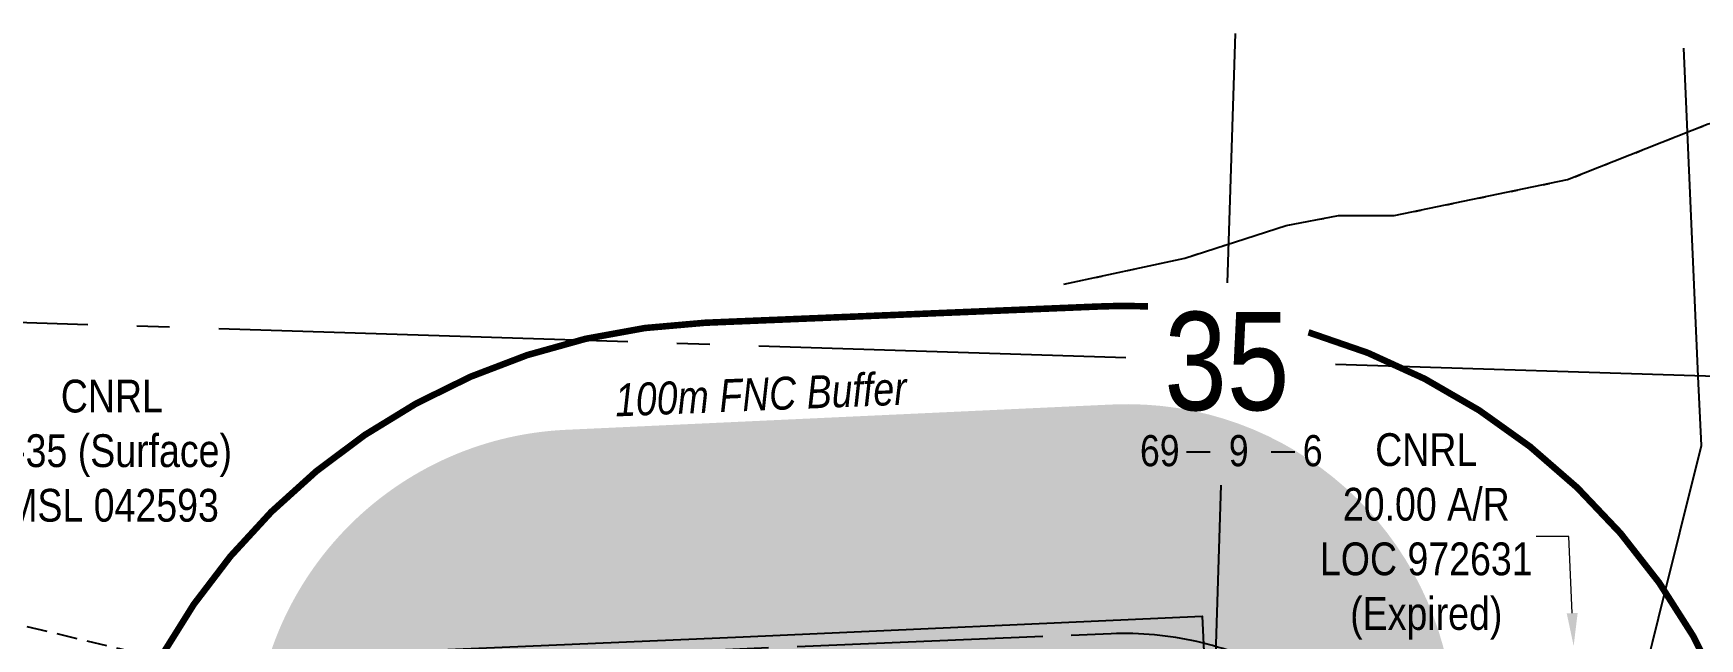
# Model space of a CAD drawing. Extents: x 354637 to 358761, y 6098179 to 6099941.
# Drawn here: x 355202 to 355711, y 6099023 to 6099208 of the extents above; entities that cross this region are included whole.
import ezdxf
from ezdxf.enums import TextEntityAlignment as Align

# ---------------------------------------------------------------- set-up
doc = ezdxf.new("R2010")
doc.units = 0
doc.header["$LTSCALE"] = 5
doc.header["$PDSIZE"] = 0.5
for name, pattern in [('foc-BUFFER', [16.75, 15, -1.75]), ('foc-QUARTERLINE', [33, 25, -3, 2, -3]), ('foc-TIELINE', [1.875, 1.25, -0.625]), ('foc-WHEELTRACKS', [2, 0.4, -1.6])]:
    doc.linetypes.add(name, pattern=pattern)
doc.layers.get('Defpoints').update_dxf_attribs({"color": 9})
for name, color, linetype in [('10', 1, 'Continuous'), ('9', 3, 'Continuous'), ('AUX-BUFFER', 7, 'foc-BUFFER'), ('C-RW', 13, 'Continuous'), ('F-RW', 190, 'Continuous'), ('L-SECLBL', 7, 'Continuous'), ('L-SECQ', 8, 'foc-QUARTERLINE'), ('L-TIE', 7, 'foc-TIELINE'), ('P-BUFFER-H 30m', 51, 'Continuous'), ('P-BUFFER-T', 40, 'Continuous'), ('T-WATER-P3', 160, 'foc-WHEELTRACKS')]:
    doc.layers.add(name, color=color, linetype=linetype)
doc.layers.add('F-AR-T', color=190, linetype='Continuous', lineweight=9)
doc.layers.add('F-WS-T', color=190, linetype='Continuous', lineweight=9)
doc.styles.add('80CG', font='ARIALN.TTF', dxfattribs={"height": 10})
doc.styles.add('80L', font='ARIALN.TTF', dxfattribs={"height": 10})
doc.styles.add('foc-LtypeFont', font='ARIALN.TTF', dxfattribs={"height": 7.349999999999999})
doc.styles.add('SIMPLEX', font='ARIALN.TTF')
doc.linetypes.add('foc-TOPO-flowdirection-NOLINE', pattern='A,0,[">",foc-LtypeFont,S=0.3,R=0,X=0,Y=-0.945],-20,[">",foc-LtypeFont,S=0.3,R=0,X=0,Y=-0.945],0', length=20)
doc.dimstyles.new('Compass 5 000', dxfattribs={"dimscale": 5, "dimtxt": 9, "dimasz": 2, "dimexe": 0.2, "dimexo": 0.0625, "dimgap": 0.5, "dimtad": 0, "dimtih": 1, "dimtoh": 1, "dimzin": 0, "dimdsep": 46, "dimtxsty": '80CG', "dimcen": 0.1, "dimse1": 1, "dimse2": 1, "dimclrd": 256, "dimclrt": 256, "dimaunit": 1, "dimadec": 4, "dimazin": 0, "dimtfac": 0.06, "dimtofl": 0, "dimtmove": 0, "dimatfit": 1, "dimfxl": 0.2, "dimtolj": 1, "dimtzin": 0, "dimlwd": -1, "dimarcsym": 0})

# ---------------------------------------------------------------- blocks, each defined once
blk = doc.blocks.new('*D375')
at = {"layer": 'Defpoints', "color": 0, "transparency": 16777216}
for p in [(355669.4542027447, 6099021.140505898), (355672.2200576569, 6099021.264278035), (355670.34806529, 6099001.165944654)]:
    blk.add_point(p, dxfattribs=at)
at = {"layer": 'F-AR-T', "transparency": 16777216}
for p, q in [((355670.7250457695, 6099054.672330162), (355660.7250457696, 6099054.672330162)), ((355671.7730045945, 6099031.254280214), (355670.7250457695, 6099054.672330162)), ((355673.5609732646, 6098991.299714611), (355674.0080263271, 6098981.30971243))]:
    blk.add_line(p, q, dxfattribs=at)
for points in [[(355673.4380049577, 6099031.328789057), (355670.1080042311, 6099031.17977137), (355672.2200576569, 6099021.264278035)], [(355675.2259736279, 6098991.374223454), (355671.8959729013, 6098991.225205767), (355673.1139202022, 6099001.28971679)]]:
    blk.add_solid(points, dxfattribs=at)
at = {"layer": 'F-AR-T', "transparency": 16777216, "insert": (355627.212085333, 6099054.672330162), "char_height": 10, "attachment_point": 5, "style": '80CG'}
blk.add_mtext('\\A1;CNRL\\P20.00 A/R\\PLOC 972631\\P(Expired)', dxfattribs=at)
blk = doc.blocks.new('L-SECLBL')
at = {"layer": '9', "color": 7}
for p, q in [((-5.082139060913505, -27.83004804289613), (-12.28857354467345, -27.83004804289613)), ((20.70431141927111, -27.83004804289613), (13.49787693551116, -27.83004804289613))]:
    blk.add_line(p, q, dxfattribs=at)
at = {"layer": '10', "color": 2, "style": 'SIMPLEX'}
blk.add_attdef('SEC', text='', height=30, dxfattribs=at).set_placement((0, 0), align=Align.MIDDLE)
at = {"layer": '10', "color": 5, "style": '80L'}
blk.add_attdef('TWP', text='', height=9.5, dxfattribs=at).set_placement((-14.43410290347765, -27.36845155570791), align=Align.MIDDLE_RIGHT)
blk.add_attdef('RGE', text='', height=9.5, dxfattribs=at).set_placement((3.622123863462547, -27.36845155570791), align=Align.MIDDLE_CENTER)
blk.add_attdef('MER', text='', height=9.5, dxfattribs=at).set_placement((23.16775162027989, -27.36845155570791), align=Align.MIDDLE_LEFT)

msp = doc.modelspace()

# ---------------------------------------------------------------- hatches: boundary and pattern name
at = {"layer": 'P-BUFFER-H 30m'}
h = msp.add_hatch(color=256, dxfattribs=at)
h.dxf.hatch_style = 1
edge = h.paths.add_edge_path()
edge.add_arc((355544.5288026808, 6098857.123150766), 99.97504299991508, -87.32810758115733, 1.5529758822017925, ccw=False)
edge.add_line((355549.1892812567, 6098757.256794257), (355380.1857621133, 6098749.369881108))
edge.add_arc((355375.5252835373, 6098849.236237617), 99.97504300024895, 182.6819478684118, 272.67189241890935, ccw=False)
edge.add_line((355275.659746484, 6098844.558232497), (355269.1894824415, 6098982.68471523))
edge.add_arc((355369.0550194952, 6098987.362720351), 99.97504300043853, 92.65170329679557, 182.681947868934, ccw=False)
edge.add_line((355364.4297307816, 6099087.230712857), (355531.1887112868, 6099094.953992468))
edge.add_arc((355535.8140000005, 6098995.085999962), 99.97504300042442, 3.61444313815241, 92.65170329692882, ccw=False)
edge.add_line((355635.5901794898, 6099001.388636663), (355635.696092536, 6098999.711941717))
edge.add_line((355635.696092536, 6098999.711941717), (355535.8139999996, 6098995.085999967))
edge.add_line((355535.8139999996, 6098995.085999967), (355544.6529999999, 6098855.156999982))
edge.add_line((355544.6529999999, 6098855.156999982), (355619.9924536485, 6098858.686128842))
edge.add_arc((355630.0979999863, 6098886.927999982), 29.99542218860641, 250.3117027948158, 295.05219299999)
edge.add_line((355642.7993718816, 6098859.754474184), (355644.4671242855, 6098859.832596772))

# ---------------------------------------------------------------- linework, layer by layer
at = {"layer": 'AUX-BUFFER', "color": 251, "linetype": 'foc-BUFFER', "const_width": 1.999500859999984, "flags": 128}
msp.add_lwpolyline([(355542.2332641628, 6099124.898947814, 0.01922745093968361), (355526.8608851176, 6099124.856098953), (355407.0138851176, 6099119.911098952, 0.4142135623730949), (355215.4769010209, 6098911.887885088, 0.414213562373095), (355423.5001148859, 6098720.350900992), (355543.3471148859, 6098725.295900992, 0.4142135623730951), (355734.8840989807, 6098933.319114856, 0.3217016270824335), (355591.2400518711, 6099116.984260795, 0.3217016270824335)], format="xyb", dxfattribs=at)
at = {"layer": 'AUX-BUFFER', "color": 251, "linetype": 'foc-BUFFER', "flags": 128}
msp.add_lwpolyline([(355539.2255574429, 6098825.185950482, 0.9999999999999999), (355530.9824425587, 6099024.966049463), (355411.1354425587, 6099020.021049462, 0.9999999999999999), (355419.3785574429, 6098820.240950482)], format="xyb", close=True, dxfattribs=at)
at = {"layer": 'C-RW'}
msp.add_lwpolyline([(355183.4464795978, 6099013.948382285), (355418.6007723989, 6099024.032004128), (355558.7863543188, 6099030.310474138), (355559.4823498589, 6099015.326195763), (355559.4823498589, 6099015.326195763), (355560.4101423474, 6098995.352373608), (355560.6806967242, 6098989.532402888), (355562.0190437502, 6098989.50346746), (355633.2683981995, 6098987.966434559), (355636.5489964554, 6098933.448526132), (355637.5975372966, 6098916.026562735), (355628.001479496, 6098915.449198698), (355622.6375874594, 6098915.126625552), (355619.1376922934, 6098973.280105796), (355561.5377256423, 6098974.522790764), (355551.368896524, 6098974.742204405), (355550.4175481771, 6098994.90508008), (355549.4999782889, 6099014.885787062), (355419.257198188, 6099009.050364046), (355184.1145303372, 6098998.967695653)], dxfattribs=at)
at = {"layer": 'F-RW'}
msp.add_lwpolyline([(355808.0475107331, 6098196.468161523), (355814.9042821625, 6098295.902799027), (355840.5968346797, 6098668.488290689), (355675.924999999, 6098942.074999992), (355690.9290000006, 6099002.269999991), (355694.8214662504, 6099016.588021131), (355696.2547987929, 6099022.339833814), (355698.101829859, 6099029.753959358), (355711.2203574798, 6099082.405205336), (355710.285654446, 6099103.538670647), (355705.8554382627, 6099203.722637197)], dxfattribs=at)
at = {"layer": 'L-SECQ'}
for p, q in [((355566.5472999278, 6099132.055992816), (355568.9871104575, 6099208.248702732)), ((354763.7188125277, 6099133.886497963), (355535.4694570713, 6099109.334676927)), ((355599.4553455143, 6099107.299084109), (356367.0472150249, 6099082.879566818)), ((355540.0577322576, 6098304.814729325), (355564.5694823582, 6099070.290835853))]:
    msp.add_line(p, q, dxfattribs=at)
at = {"layer": 'L-TIE', "flags": 128}
msp.add_lwpolyline([(354743.6170000004, 6099134.525999994), (355369.0550194954, 6098987.362720351)], dxfattribs=at)
at = {"layer": 'T-WATER-P3', "flags": 128}
msp.add_lwpolyline([(355516.5590857881, 6099131.637838231), (355553.5138935182, 6099139.628159589), (355584.4762712828, 6099149.615358401), (355600.4562422183, 6099152.61146823), (355617.4360041976, 6099152.613119151), (355670.3707098265, 6099163.599212675), (355713.3190113644, 6099180.577250609), (355729.2991448406, 6099183.573105032), (355745.2799960101, 6099184.572826765), (355762.2590462906, 6099179.58122687), (355790.222875507, 6099165.601886485), (355821.1841238248, 6099164.605015565), (355839.1627153574, 6099168.599846646), (355855.1427099166, 6099167.602324561), (355873.1202213618, 6099162.609185462), (355888.1014385239, 6099160.613273385), (355957.0151061298, 6099154.624504589), (355999.4471850739, 6099164.842485559), (356048.7946845724, 6099176.725799395), (356059.5018070883, 6099174.964474606), (356062.0338909003, 6099175.528639958), (356070.0330782935, 6099178.147770453), (356084.3245277947, 6099182.825557722), (356099.4821041469, 6099190.70589249)], dxfattribs=at)
at = {"layer": 'T-WATER-P3', "linetype": 'foc-TOPO-flowdirection-NOLINE', "flags": 128}
msp.add_lwpolyline([(355516.5590857881, 6099131.637838231), (355553.5138935182, 6099139.628159589), (355584.4762712828, 6099149.615358401), (355600.4562422183, 6099152.61146823), (355617.4360041976, 6099152.613119151), (355670.3707098265, 6099163.599212675), (355713.3190113644, 6099180.577250609), (355729.2991448406, 6099183.573105032), (355745.2799960101, 6099184.572826765), (355762.2590462906, 6099179.58122687), (355790.222875507, 6099165.601886485), (355821.1841238248, 6099164.605015565), (355839.1627153574, 6099168.599846646), (355855.1427099166, 6099167.602324561), (355873.1202213618, 6099162.609185462), (355888.1014385239, 6099160.613273385), (355957.0151061298, 6099154.624504589), (355999.4471850739, 6099164.842485559), (356048.7946845724, 6099176.725799395), (356059.5018070883, 6099174.964474606), (356062.0338909003, 6099175.528639958), (356070.0330782935, 6099178.147770453), (356084.3245277947, 6099182.825557722), (356099.4821041469, 6099190.70589249)], dxfattribs=at)

# ---------------------------------------------------------------- block references
at = {"layer": 'L-SECLBL'}
msp.add_blockref('L-SECLBL', (355566.328000002, 6099108.239999977), dxfattribs=at).add_auto_attribs({'SEC': '35', 'TWP': '69', 'RGE': '9', 'MER': '6'})

# ---------------------------------------------------------------- texts
at = {"layer": 'F-WS-T', "insert": (355189.0524207883, 6099102.530948088), "char_height": 9.997505699999936, "attachment_point": 1, "style": '80L'}
msp.add_mtext_dynamic_manual_height_columns('\\pi21.20774;CNRL\\P\\pi0.27503;5-35 (Surface)\\P\\pi4.52363;MSL 042593', width=72.60575991538929, gutter_width=49.98752849999951, heights=[0], dxfattribs=at)
at = {"layer": 'P-BUFFER-T', "insert": (355378.3828987433, 6099101.25455513), "char_height": 9.997505699999936, "attachment_point": 1, "rotation": 2.3495949810862893, "style": '80L'}
msp.add_mtext_dynamic_manual_height_columns('\\pi0.89903;{\\fArial Narrow|b0|i1|c0|p34;100m FNC Buffer}', width=90.20027881443433, gutter_width=49.98752849999951, heights=[0], dxfattribs=at)

# ---------------------------------------------------------------- dimensions: what is measured, and where the dimension line sits
at = {"layer": 'F-AR-T'}
dim = msp.add_linear_dim(base=(355672.2200576569, 6099021.264278035), p1=(355670.34806529, 6099001.165944654), p2=(355669.4542027448, 6099021.140505898), angle=92.56227933350021, text='CNRL\\P20.00 A/R\\PLOC 972631\\P(Expired)', dimstyle='Compass 5 000', dxfattribs=at)
dim.commit()
dim.dimension.update_dxf_attribs({"geometry": '*D375', "text_midpoint": (355627.212085333, 6099054.672330162), "dimtype": 161})

doc.saveas('drawing.dxf')
